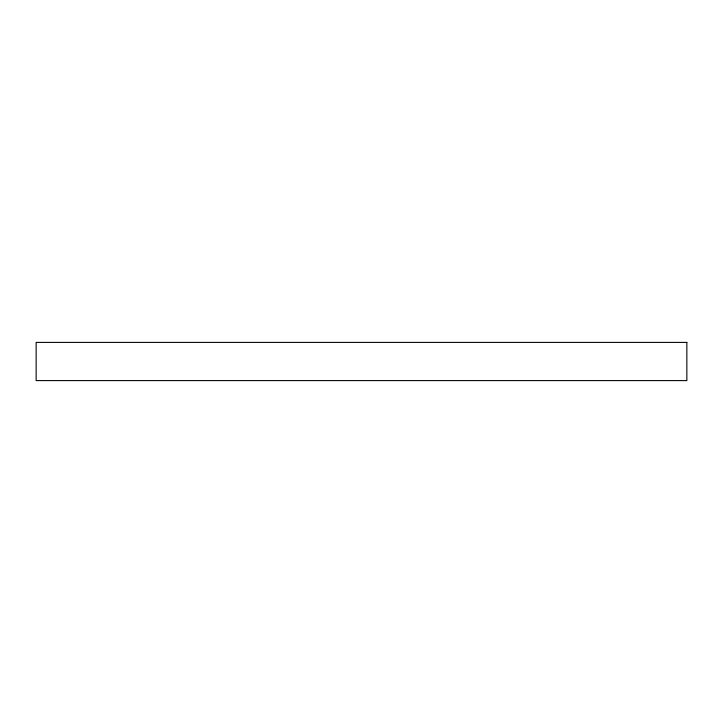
<?xml version="1.0" encoding="UTF-8"?>
<svg xmlns="http://www.w3.org/2000/svg" width="723" height="723" viewBox="0 0 723 723"><rect width="100%" height="100%" fill="white"/><g stroke="black" fill="none" stroke-linecap="round" stroke-linejoin="round"><path stroke-width="1.08" d="M686.85 342.404L36.15 342.404L36.15 380.596L686.85 380.596L686.85 342.404"/></g></svg>
